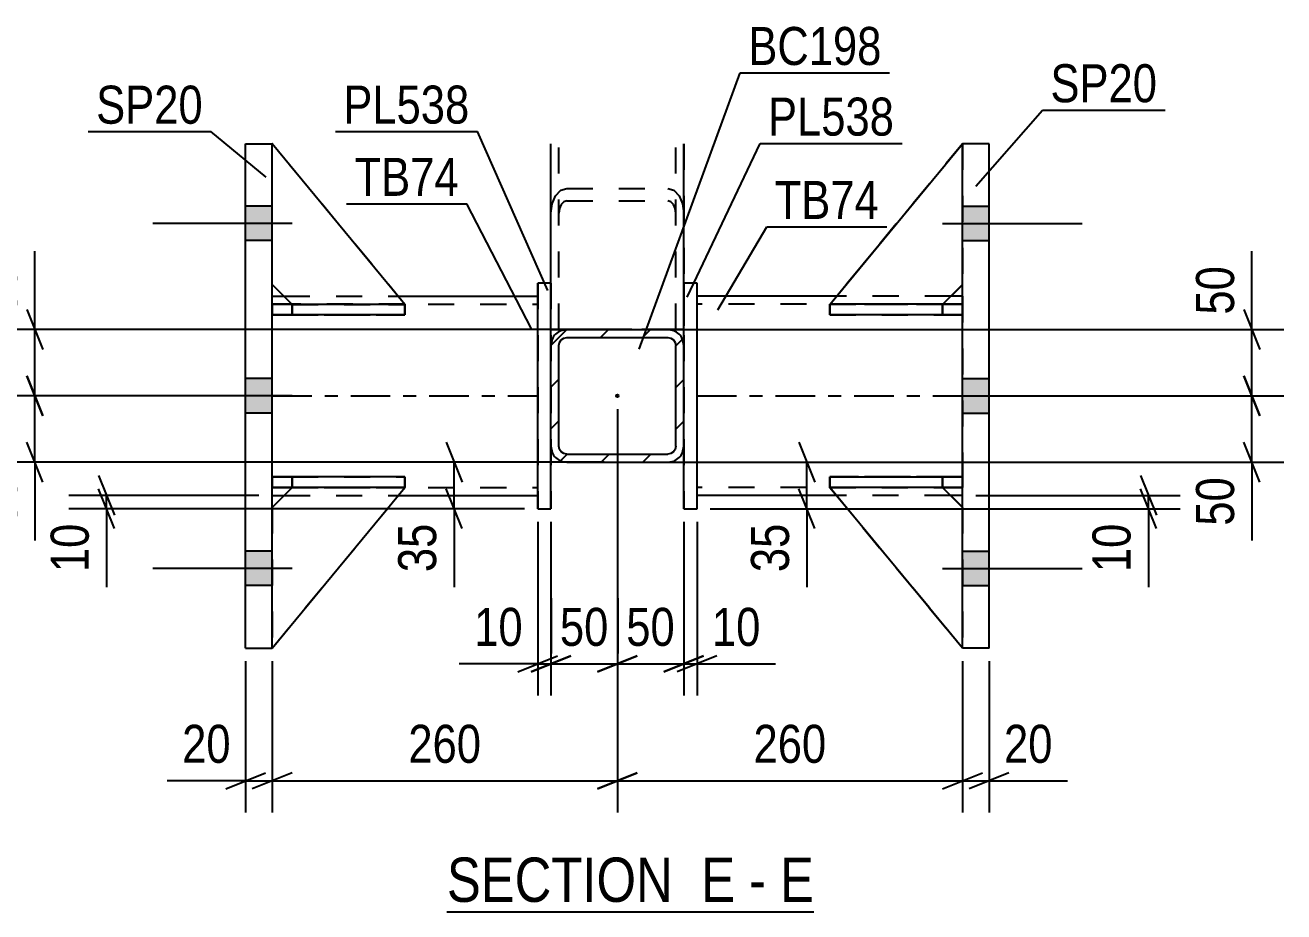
# Model space of a CAD drawing. Header units: millimetres. Extents: x 0 to 841, y 0 to 594.
# Drawn here: x 168.2 to 263, y 107.9 to 174.7 of the extents above; entities that cross this region are included whole.
import ezdxf

# ---------------------------------------------------------------- set-up
doc = ezdxf.new("R2010")
doc.units = ezdxf.units.MM
doc.linetypes.add('DXK_LINE_DOT2', pattern=[3.9198, 1.9599, -1.9599])
doc.linetypes.add('DXK_LINE_DOT3', pattern=[5.9187, 2.979, -0.9799, 0.9799, -0.9799])
doc.styles.add('Arial Narrow', font='ARIALN.TTF', dxfattribs={"height": 0.2})

# ---------------------------------------------------------------- blocks, each defined once
blk = doc.blocks.new('Unknown-122573795-16 - 6205')
at = {"color": 6, "linetype": 'Continuous'}
blk.add_line((200.005, 107.91), (227.652, 107.91), dxfattribs=at)
at = {"color": 0, "linetype": 'Continuous'}
for points in [[(218.113, 108.66), (218.113, 112.16), (200.005, 112.16), (200.005, 108.66)], [(221.72, 108.66), (221.72, 112.16), (219.163, 112.16), (219.163, 108.66)], [(224.045, 108.66), (224.045, 112.16), (222.77, 112.16), (222.77, 108.66)], [(227.652, 108.66), (227.652, 112.16), (225.095, 112.16), (225.095, 108.66)]]:
    blk.add_wipeout(points, dxfattribs=at)
at = {"color": 7, "linetype": 'Continuous', "style": 'Arial Narrow'}
for s, height, p in [('SECTION ', 3.3405, (200.005, 108.66)), ('E', 3.34, (219.163, 108.66)), ('E', 3.34, (225.095, 108.66)), ('-', 3.34, (222.77, 108.66))]:
    blk.add_text(s, height=height, dxfattribs=at).set_placement(p)
blk = doc.blocks.new('Part-122573795-6213 - 6205')
at = {"color": 2, "linetype": 'Continuous'}
for p, q in [((186.842, 152.888), (186.842, 153.688)), ((186.842, 153.688), (195.595, 153.688)), ((196.842, 153.688), (196.834, 153.688)), ((196.842, 152.888), (196.842, 153.688)), ((196.842, 152.888), (186.842, 152.888)), ((186.842, 152.888), (186.842, 152.888))]:
    blk.add_line(p, q, dxfattribs=at)
at = {"color": 7, "linetype": 'DXK_LINE_DOT2'}
for p, q in [((188.342, 153.688), (186.842, 153.688)), ((188.342, 152.888), (188.342, 153.688)), ((188.342, 153.688), (196.834, 153.688)), ((186.842, 152.888), (188.342, 152.888)), ((188.342, 152.888), (196.842, 152.888))]:
    blk.add_line(p, q, dxfattribs=at)
blk = doc.blocks.new('Part-122573795-6218 - 6205')
at = {"color": 2, "linetype": 'Continuous'}
for p, q in [((238.843, 127.788), (238.843, 165.788)), ((240.843, 165.788), (238.843, 165.788)), ((240.843, 127.788), (240.843, 165.788)), ((240.843, 127.788), (238.843, 127.788)), ((240.843, 127.788), (240.843, 127.788))]:
    blk.add_line(p, q, dxfattribs=at)
at = {"color": 7, "linetype": 'DXK_LINE_DOT2'}
for p, q in [((238.843, 127.788), (238.843, 165.788)), ((238.843, 165.788), (238.843, 165.788)), ((240.843, 127.788), (240.843, 165.788)), ((238.843, 127.788), (238.843, 127.788)), ((240.843, 127.788), (240.843, 127.788))]:
    blk.add_line(p, q, dxfattribs=at)
blk = doc.blocks.new('Part-122573795-6231 - 6205')
at = {"color": 2, "linetype": 'Continuous'}
for p, q in [((217.843, 150.587), (217.843, 155.288)), ((218.843, 155.288), (217.843, 155.288)), ((218.843, 138.288), (218.843, 155.288)), ((217.843, 138.288), (217.843, 142.99)), ((217.843, 138.288), (218.843, 138.288))]:
    blk.add_line(p, q, dxfattribs=at)
at = {"color": 7, "linetype": 'DXK_LINE_DOT2'}
for p, q in [((217.843, 155.288), (217.843, 138.288)), ((218.843, 138.288), (218.843, 155.288)), ((217.843, 142.99), (217.843, 150.587))]:
    blk.add_line(p, q, dxfattribs=at)
blk = doc.blocks.new('Part-122573795-6223 - 6205')
at = {"color": 2, "linetype": 'Continuous'}
for p, q in [((184.843, 127.788), (184.843, 165.788)), ((184.843, 165.788), (184.843, 165.788)), ((184.843, 165.788), (186.843, 165.788)), ((186.843, 127.788), (186.843, 165.788)), ((184.843, 127.788), (186.843, 127.788))]:
    blk.add_line(p, q, dxfattribs=at)
at = {"color": 7, "linetype": 'DXK_LINE_DOT2'}
for p, q in [((184.843, 127.788), (184.843, 165.788)), ((186.843, 127.788), (186.843, 165.788))]:
    blk.add_line(p, q, dxfattribs=at)
blk = doc.blocks.new('Part-122573795-6236 - 6205')
at = {"color": 2, "linetype": 'Continuous'}
for p, q in [((206.843, 138.288), (206.843, 155.288)), ((207.843, 155.288), (206.843, 155.288)), ((207.843, 150.59), (207.843, 155.288)), ((207.843, 138.288), (207.843, 142.987)), ((206.843, 138.288), (207.843, 138.288))]:
    blk.add_line(p, q, dxfattribs=at)
at = {"color": 7, "linetype": 'DXK_LINE_DOT2'}
for p, q in [((206.843, 155.288), (206.843, 138.288)), ((207.843, 155.288), (207.843, 138.288)), ((207.843, 142.987), (207.843, 150.59))]:
    blk.add_line(p, q, dxfattribs=at)
blk = doc.blocks.new('Part-122573795-6241 - 6205')
at = {"color": 2, "linetype": 'Continuous'}
for p, q in [((186.843, 154.288), (187.732, 154.288)), ((196.339, 154.288), (206.843, 154.288)), ((186.843, 139.288), (187.753, 139.288)), ((196.355, 139.288), (206.843, 139.288))]:
    blk.add_line(p, q, dxfattribs=at)
at = {"color": 7, "linetype": 'DXK_LINE_DOT2'}
for p, q in [((186.843, 139.288), (186.843, 154.288)), ((186.843, 153.688), (206.843, 153.688)), ((187.732, 154.288), (196.339, 154.288)), ((206.843, 139.288), (206.843, 154.288)), ((186.843, 139.888), (206.843, 139.888)), ((187.753, 139.288), (196.355, 139.288))]:
    blk.add_line(p, q, dxfattribs=at)
at = {"color": 7, "linetype": 'DXK_LINE_DOT3'}
blk.add_line((186.843, 146.788), (206.843, 146.788), dxfattribs=at)
blk = doc.blocks.new('Part-122573795-6242 - 6205')
at = {"color": 7, "linetype": 'DXK_LINE_DOT2'}
for p, q in [((228.843, 139.878), (237.343, 139.878)), ((238.843, 127.788), (228.843, 139.878)), ((228.843, 139.878), (228.843, 139.878)), ((237.343, 139.878), (228.843, 139.878)), ((228.843, 139.878), (238.843, 127.788)), ((237.343, 139.878), (238.843, 138.378)), ((237.343, 139.878), (237.343, 139.878)), ((238.843, 138.378), (237.343, 139.878)), ((238.843, 138.378), (238.843, 127.788))]:
    blk.add_line(p, q, dxfattribs=at)
blk = doc.blocks.new('Part-122573795-6243 - 6205')
at = {"color": 2, "linetype": 'Continuous'}
for p, q in [((228.843, 139.878), (228.843, 139.878)), ((237.343, 139.878), (228.843, 139.878)), ((238.843, 127.788), (228.843, 139.878)), ((237.343, 139.878), (237.343, 139.878)), ((238.843, 138.378), (237.343, 139.878))]:
    blk.add_line(p, q, dxfattribs=at)
at = {"color": 7, "linetype": 'DXK_LINE_DOT2'}
for p, q in [((228.843, 139.878), (237.343, 139.878)), ((238.843, 127.788), (228.843, 139.878)), ((237.343, 139.878), (238.843, 138.378)), ((238.843, 138.378), (238.843, 127.788))]:
    blk.add_line(p, q, dxfattribs=at)
blk = doc.blocks.new('Part-122573795-6244 - 6205')
at = {"color": 7, "linetype": 'DXK_LINE_DOT2'}
for p, q in [((228.843, 153.678), (238.843, 165.788)), ((238.843, 165.788), (228.843, 153.678)), ((238.843, 165.788), (238.843, 155.178)), ((238.843, 155.178), (237.343, 153.678)), ((237.343, 153.678), (238.843, 155.178)), ((228.843, 153.678), (228.843, 153.678)), ((237.343, 153.678), (228.843, 153.678)), ((237.343, 153.678), (228.843, 153.678)), ((237.343, 153.678), (237.343, 153.678))]:
    blk.add_line(p, q, dxfattribs=at)
blk = doc.blocks.new('Part-122573795-6309 - 6205')
at = {"color": 2, "linetype": 'Continuous'}
for p, q in [((207.842, 155.288), (207.842, 165.788)), ((217.842, 155.288), (217.842, 165.788)), ((207.842, 151.788), (209.042, 151.788)), ((217.102, 151.788), (216.642, 151.788)), ((217.491, 151.788), (217.102, 151.788)), ((217.751, 151.788), (217.491, 151.788)), ((217.842, 151.788), (217.751, 151.788))]:
    blk.add_line(p, q, dxfattribs=at)
at = {"color": 7, "linetype": 'DXK_LINE_DOT2'}
for p, q in [((208.442, 151.788), (208.442, 165.788)), ((217.242, 151.788), (217.242, 165.788)), ((208.194, 161.872), (208.583, 162.275)), ((208.583, 162.275), (209.042, 162.417)), ((209.042, 162.417), (216.642, 162.417)), ((216.642, 162.417), (217.102, 162.275)), ((217.102, 162.275), (217.491, 161.872)), ((207.842, 160.557), (207.934, 161.269)), ((207.934, 161.269), (208.194, 161.872)), ((208.618, 161.214), (208.488, 160.913)), ((208.813, 161.416), (208.618, 161.214)), ((209.042, 161.487), (208.813, 161.416)), ((209.042, 161.487), (216.642, 161.487)), ((216.872, 161.416), (216.642, 161.487)), ((217.067, 161.214), (216.872, 161.416)), ((217.197, 160.913), (217.067, 161.214)), ((217.491, 161.872), (217.751, 161.269)), ((217.751, 161.269), (217.842, 160.557)), ((208.488, 160.913), (208.442, 160.557)), ((217.242, 160.557), (217.197, 160.913)), ((207.842, 151.788), (207.842, 155.288)), ((217.842, 151.788), (217.842, 155.288)), ((207.934, 151.788), (207.842, 151.788)), ((216.642, 151.788), (209.042, 151.788)), ((217.102, 151.788), (216.642, 151.788))]:
    blk.add_line(p, q, dxfattribs=at)
blk = doc.blocks.new('Part-122573795-6249 - 6205')
at = {"linetype": 'Continuous'}
h = blk.add_hatch(dxfattribs=at)
h.set_pattern_fill('', scale=0.7, style=0, pattern_type=0)
h.set_pattern_definition([(45, (209.0424, 151.7884), (-1.57154, 1.57154), [])])
h.paths.add_polyline_path([(216.642, 151.788), (209.042, 151.788), (208.583, 151.697), (208.194, 151.437), (207.934, 151.048), (207.842, 150.588), (207.842, 142.988), (207.934, 142.529), (208.194, 142.14), (208.583, 141.88), (209.042, 141.788), (216.642, 141.788), (217.102, 141.88), (217.491, 142.14), (217.751, 142.529), (217.842, 142.988), (217.842, 150.588), (217.751, 151.048), (217.491, 151.437), (217.102, 151.697)])
h.paths.add_polyline_path([(217.197, 150.818), (217.242, 150.588), (217.242, 142.988), (217.197, 142.759), (217.067, 142.564), (216.872, 142.434), (216.642, 142.388), (209.042, 142.388), (208.813, 142.434), (208.618, 142.564), (208.488, 142.759), (208.442, 142.988), (208.442, 150.588), (208.488, 150.818), (208.618, 151.013), (208.813, 151.143), (209.042, 151.188), (216.642, 151.188), (216.872, 151.143), (217.067, 151.013)])
blk.add_hatch(color=30, dxfattribs=at).paths.add_polyline_path([(212.842, 146.688, -1), (212.842, 146.888, -1)])
at = {"color": 2, "linetype": 'Continuous'}
for p, q in [((209.042, 151.788), (208.583, 151.697)), ((209.042, 151.788), (209.042, 151.788)), ((209.042, 151.788), (216.642, 151.788)), ((216.642, 151.788), (216.642, 151.788)), ((217.102, 151.697), (216.642, 151.788)), ((207.934, 151.048), (207.842, 150.588)), ((208.442, 150.588), (208.488, 150.818)), ((208.488, 150.818), (208.618, 151.013)), ((208.618, 151.013), (208.813, 151.143)), ((208.813, 151.143), (209.042, 151.188)), ((209.042, 151.188), (209.042, 151.188)), ((209.042, 151.188), (216.642, 151.188)), ((216.642, 151.188), (216.642, 151.188)), ((216.642, 151.188), (216.872, 151.143)), ((216.872, 151.143), (217.067, 151.013)), ((217.067, 151.013), (217.197, 150.818)), ((217.197, 150.818), (217.242, 150.588)), ((217.842, 150.588), (217.751, 151.048)), ((207.842, 150.588), (207.842, 150.588)), ((207.842, 142.988), (207.842, 150.588)), ((208.442, 150.588), (208.442, 150.588)), ((208.442, 142.988), (208.442, 150.588)), ((217.242, 150.588), (217.242, 150.588)), ((217.242, 142.988), (217.242, 150.588)), ((217.842, 150.588), (217.842, 150.588)), ((217.842, 142.988), (217.842, 150.588)), ((207.842, 142.988), (207.842, 142.988)), ((207.842, 142.988), (207.934, 142.529)), ((208.442, 142.988), (208.442, 142.988)), ((208.488, 142.759), (208.442, 142.988)), ((208.618, 142.564), (208.488, 142.759)), ((208.813, 142.434), (208.618, 142.564)), ((209.042, 142.388), (208.813, 142.434)), ((209.042, 142.388), (209.042, 142.388)), ((209.042, 142.388), (216.642, 142.388)), ((216.872, 142.434), (216.642, 142.388)), ((216.642, 142.388), (216.642, 142.388)), ((217.067, 142.564), (216.872, 142.434)), ((217.197, 142.759), (217.067, 142.564)), ((217.242, 142.988), (217.197, 142.759)), ((217.242, 142.988), (217.242, 142.988)), ((217.751, 142.529), (217.842, 142.988)), ((217.842, 142.988), (217.842, 142.988)), ((208.583, 141.88), (209.042, 141.788)), ((209.042, 141.788), (209.042, 141.788)), ((209.042, 141.788), (216.642, 141.788)), ((216.642, 141.788), (217.102, 141.88)), ((216.642, 141.788), (216.642, 141.788))]:
    blk.add_line(p, q, dxfattribs=at)
at = {"color": 7, "linetype": 'DXK_LINE_DOT3'}
blk.add_line((212.842, 146.788), (212.842, 146.788), dxfattribs=at)
at = {"color": 30, "linetype": 'DXK_LINE_DOT3'}
blk.add_line((212.842, 146.788), (212.842, 146.788), dxfattribs=at)
at = {"color": 30, "linetype": 'Continuous'}
blk.add_circle((212.842, 146.788), 0.1, dxfattribs=at)
at = {"color": 2, "linetype": 'Continuous'}
for centre, start, end in [((209.042, 150.588), 112.5, 157.5), ((216.642, 150.588), 22.5, 67.5), ((209.042, 142.988), 202.5, 247.5), ((216.642, 142.988), 292.5, 337.5)]:
    blk.add_arc(centre, 1.2, start, end, dxfattribs=at)
blk = doc.blocks.new('Part-122573795-6258 - 6205')
at = {"color": 2, "linetype": 'Continuous'}
for p, q in [((229.346, 154.288), (218.843, 154.288)), ((238.843, 154.288), (237.953, 154.288)), ((229.331, 139.288), (218.843, 139.288)), ((238.843, 139.288), (237.932, 139.288))]:
    blk.add_line(p, q, dxfattribs=at)
at = {"color": 7, "linetype": 'DXK_LINE_DOT2'}
for p, q in [((218.843, 139.288), (218.843, 154.288)), ((238.843, 153.688), (218.843, 153.688)), ((237.953, 154.288), (229.346, 154.288)), ((238.843, 154.288), (238.843, 139.288)), ((238.843, 139.888), (218.843, 139.888)), ((237.932, 139.288), (229.331, 139.288))]:
    blk.add_line(p, q, dxfattribs=at)
at = {"color": 7, "linetype": 'DXK_LINE_DOT3'}
blk.add_line((218.843, 146.788), (238.843, 146.788), dxfattribs=at)
blk = doc.blocks.new('Part-122573795-6259 - 6205')
at = {"color": 2, "linetype": 'Continuous'}
for p, q in [((228.843, 153.678), (238.843, 165.788)), ((237.353, 153.688), (238.843, 155.178)), ((228.843, 153.678), (228.843, 153.678)), ((230.091, 153.678), (228.843, 153.678))]:
    blk.add_line(p, q, dxfattribs=at)
at = {"color": 7, "linetype": 'DXK_LINE_DOT2'}
for p, q in [((228.843, 153.678), (238.843, 165.788)), ((238.843, 165.788), (238.843, 155.178)), ((238.843, 155.178), (237.343, 153.678)), ((237.343, 153.678), (228.843, 153.678)), ((237.343, 153.678), (230.091, 153.678)), ((237.343, 153.678), (237.353, 153.688)), ((237.343, 153.678), (237.343, 153.678))]:
    blk.add_line(p, q, dxfattribs=at)
blk = doc.blocks.new('Part-122573795-6260 - 6205')
at = {"color": 7, "linetype": 'DXK_LINE_DOT2'}
for p, q in [((228.843, 139.888), (228.843, 140.688)), ((228.843, 140.688), (237.343, 140.688)), ((238.843, 140.688), (228.843, 140.688)), ((237.343, 139.888), (237.343, 140.688)), ((237.343, 140.688), (238.843, 140.688)), ((238.843, 139.888), (238.843, 140.688)), ((238.843, 139.888), (238.843, 140.688)), ((238.843, 140.688), (238.843, 140.688)), ((237.343, 139.888), (228.843, 139.888)), ((228.843, 139.888), (238.843, 139.888)), ((238.843, 139.888), (237.343, 139.888)), ((238.843, 139.888), (238.843, 139.888))]:
    blk.add_line(p, q, dxfattribs=at)
blk = doc.blocks.new('Part-122573795-6261 - 6205')
at = {"color": 7, "linetype": 'DXK_LINE_DOT2'}
for p, q in [((228.843, 152.888), (228.843, 153.688)), ((228.843, 153.688), (237.343, 153.688)), ((238.843, 153.688), (228.843, 153.688)), ((237.343, 152.888), (237.343, 153.688)), ((237.343, 153.688), (238.843, 153.688)), ((238.843, 152.888), (238.843, 153.688)), ((238.843, 152.888), (238.843, 153.688)), ((238.843, 153.688), (238.843, 153.688)), ((237.343, 152.888), (228.843, 152.888)), ((228.843, 152.888), (238.843, 152.888)), ((238.843, 152.888), (237.343, 152.888)), ((238.843, 152.888), (238.843, 152.888))]:
    blk.add_line(p, q, dxfattribs=at)
blk = doc.blocks.new('Part-122573795-6326 - 6205')
at = {"color": 7, "linetype": 'DXK_LINE_DOT2'}
for p, q in [((207.842, 151.788), (207.842, 165.788)), ((208.442, 151.788), (208.442, 165.788)), ((217.242, 151.788), (217.242, 165.788)), ((217.842, 165.788), (217.842, 151.788)), ((217.842, 151.788), (207.842, 151.788))]:
    blk.add_line(p, q, dxfattribs=at)
blk = doc.blocks.new('Part-122573795-6262 - 6205')
at = {"color": 2, "linetype": 'Continuous'}
for p, q in [((228.843, 140.688), (238.843, 140.688)), ((228.843, 140.688), (228.843, 139.888)), ((238.843, 140.688), (238.843, 140.688)), ((238.843, 140.688), (238.843, 139.888)), ((238.843, 139.888), (228.843, 139.888)), ((238.843, 139.888), (238.843, 139.888))]:
    blk.add_line(p, q, dxfattribs=at)
at = {"color": 7, "linetype": 'DXK_LINE_DOT2'}
for p, q in [((237.343, 140.688), (228.843, 140.688)), ((238.843, 140.688), (237.343, 140.688)), ((237.343, 140.688), (237.343, 139.888)), ((238.843, 140.688), (238.843, 139.888)), ((228.843, 139.888), (237.343, 139.888)), ((237.343, 139.888), (238.843, 139.888))]:
    blk.add_line(p, q, dxfattribs=at)
blk = doc.blocks.new('Part-122573795-6263 - 6205')
at = {"color": 2, "linetype": 'Continuous'}
for p, q in [((228.851, 153.688), (228.843, 153.688)), ((228.843, 153.688), (228.843, 152.888)), ((238.843, 153.688), (230.091, 153.688)), ((238.843, 153.688), (238.843, 153.688)), ((238.843, 153.688), (238.843, 152.888)), ((238.843, 152.888), (228.843, 152.888)), ((238.843, 152.888), (238.843, 152.888))]:
    blk.add_line(p, q, dxfattribs=at)
at = {"color": 7, "linetype": 'DXK_LINE_DOT2'}
for p, q in [((230.091, 153.688), (228.851, 153.688)), ((237.343, 153.688), (228.851, 153.688)), ((237.343, 153.688), (238.843, 153.688)), ((237.343, 153.688), (237.343, 152.888)), ((238.843, 153.688), (238.843, 152.888)), ((228.843, 152.888), (237.343, 152.888)), ((237.343, 152.888), (238.843, 152.888))]:
    blk.add_line(p, q, dxfattribs=at)
blk = doc.blocks.new('Part-122573795-6264 - 6205')
at = {"color": 7, "linetype": 'DXK_LINE_DOT2'}
for p, q in [((188.342, 139.878), (186.842, 138.378)), ((186.842, 127.788), (196.842, 139.878)), ((186.842, 138.378), (188.342, 139.878)), ((186.842, 127.788), (196.842, 139.878)), ((196.842, 139.878), (188.342, 139.878)), ((188.342, 139.878), (188.342, 139.878)), ((188.342, 139.878), (196.842, 139.878)), ((196.842, 139.878), (196.842, 139.878)), ((186.842, 138.378), (186.842, 127.788))]:
    blk.add_line(p, q, dxfattribs=at)
blk = doc.blocks.new('Part-122573795-6271 - 6205')
at = {"color": 2, "linetype": 'Continuous'}
for p, q in [((188.342, 139.878), (186.842, 138.378)), ((186.842, 127.788), (196.842, 139.878)), ((196.842, 139.878), (188.342, 139.878)), ((188.342, 139.878), (188.342, 139.878)), ((196.842, 139.878), (196.842, 139.878))]:
    blk.add_line(p, q, dxfattribs=at)
at = {"color": 7, "linetype": 'DXK_LINE_DOT2'}
for p, q in [((186.842, 138.378), (188.342, 139.878)), ((186.842, 127.788), (196.842, 139.878)), ((188.342, 139.878), (196.842, 139.878)), ((186.842, 138.378), (186.842, 127.788))]:
    blk.add_line(p, q, dxfattribs=at)
blk = doc.blocks.new('Part-122573795-6272 - 6205')
at = {"color": 7, "linetype": 'DXK_LINE_DOT2'}
for p, q in [((186.842, 155.178), (186.842, 165.788)), ((196.842, 153.678), (186.842, 165.788)), ((196.842, 153.678), (186.842, 165.788)), ((186.842, 155.178), (188.342, 153.678)), ((188.342, 153.678), (186.842, 155.178)), ((188.342, 153.678), (196.842, 153.678)), ((188.342, 153.678), (188.342, 153.678)), ((188.342, 153.678), (196.842, 153.678)), ((196.842, 153.678), (196.842, 153.678))]:
    blk.add_line(p, q, dxfattribs=at)
blk = doc.blocks.new('Part-122573795-6273 - 6205')
at = {"color": 2, "linetype": 'Continuous'}
for p, q in [((196.842, 153.678), (186.842, 165.788)), ((188.332, 153.688), (186.842, 155.178)), ((195.595, 153.678), (196.842, 153.678)), ((196.842, 153.678), (196.842, 153.678))]:
    blk.add_line(p, q, dxfattribs=at)
at = {"color": 7, "linetype": 'DXK_LINE_DOT2'}
for p, q in [((186.842, 155.178), (186.842, 165.788)), ((196.842, 153.678), (186.842, 165.788)), ((188.342, 153.678), (186.842, 155.178)), ((188.342, 153.678), (188.332, 153.688)), ((188.342, 153.678), (195.595, 153.678)), ((188.342, 153.678), (188.342, 153.678)), ((188.342, 153.678), (196.842, 153.678))]:
    blk.add_line(p, q, dxfattribs=at)
blk = doc.blocks.new('Part-122573795-6274 - 6205')
at = {"color": 7, "linetype": 'DXK_LINE_DOT2'}
for p, q in [((186.842, 140.688), (188.342, 140.688)), ((196.842, 140.688), (186.842, 140.688)), ((186.842, 140.688), (186.842, 140.688)), ((186.842, 140.688), (186.842, 139.888)), ((186.842, 140.688), (186.842, 139.888)), ((188.342, 140.688), (196.842, 140.688)), ((188.342, 140.688), (188.342, 139.888)), ((196.842, 140.688), (196.842, 139.888)), ((188.342, 139.888), (186.842, 139.888)), ((186.842, 139.888), (196.842, 139.888)), ((186.842, 139.888), (186.842, 139.888)), ((196.842, 139.888), (188.342, 139.888))]:
    blk.add_line(p, q, dxfattribs=at)
blk = doc.blocks.new('Part-122573795-6275 - 6205')
at = {"color": 7, "linetype": 'DXK_LINE_DOT2'}
for p, q in [((186.842, 153.688), (188.342, 153.688)), ((196.842, 153.688), (186.842, 153.688)), ((186.842, 153.688), (186.842, 153.688)), ((186.842, 153.688), (186.842, 152.888)), ((186.842, 153.688), (186.842, 152.888)), ((188.342, 153.688), (196.842, 153.688)), ((188.342, 153.688), (188.342, 152.888)), ((196.842, 153.688), (196.842, 152.888)), ((188.342, 152.888), (186.842, 152.888)), ((186.842, 152.888), (196.842, 152.888)), ((186.842, 152.888), (186.842, 152.888)), ((196.842, 152.888), (188.342, 152.888))]:
    blk.add_line(p, q, dxfattribs=at)
blk = doc.blocks.new('Part-122573795-6276 - 6205')
at = {"color": 2, "linetype": 'Continuous'}
for p, q in [((186.842, 139.888), (186.842, 140.688)), ((196.842, 140.688), (186.842, 140.688)), ((196.842, 139.888), (196.842, 140.688)), ((196.842, 139.888), (186.842, 139.888)), ((186.842, 139.888), (186.842, 139.888))]:
    blk.add_line(p, q, dxfattribs=at)
at = {"color": 7, "linetype": 'DXK_LINE_DOT2'}
for p, q in [((188.342, 140.688), (186.842, 140.688)), ((188.342, 139.888), (188.342, 140.688)), ((196.842, 140.688), (188.342, 140.688)), ((186.842, 139.888), (188.342, 139.888)), ((188.342, 139.888), (196.842, 139.888))]:
    blk.add_line(p, q, dxfattribs=at)
blk = doc.blocks.new('Bolt-122573795-6297 - 6205')
at = {"linetype": 'Continuous'}
for points in [[(240.843, 158.488), (240.843, 161.088), (238.843, 161.088), (238.843, 158.488)], [(240.843, 158.488), (240.843, 161.088), (238.843, 161.088), (238.843, 158.488)], [(240.843, 158.488), (240.843, 161.088), (238.843, 161.088), (238.843, 158.488)], [(240.843, 145.488), (240.843, 148.088), (238.843, 148.088), (238.843, 145.488)], [(240.843, 145.488), (240.843, 148.088), (238.843, 148.088), (238.843, 145.488)], [(240.843, 132.488), (240.843, 135.088), (238.843, 135.088), (238.843, 132.488)], [(240.843, 132.488), (240.843, 135.088), (238.843, 135.088), (238.843, 132.488)], [(240.843, 132.488), (240.843, 135.088), (238.843, 135.088), (238.843, 132.488)]]:
    blk.add_hatch(color=1, dxfattribs=at).paths.add_polyline_path(points)
at = {"color": 1, "linetype": 'Continuous'}
for p, q in [((238.843, 161.088), (240.843, 161.088)), ((238.843, 161.088), (240.843, 161.088)), ((238.843, 161.088), (240.843, 161.088)), ((237.343, 159.788), (247.843, 159.788)), ((237.343, 159.788), (247.843, 159.788)), ((237.343, 159.788), (247.843, 159.788)), ((238.843, 158.488), (240.843, 158.488)), ((238.843, 158.488), (240.843, 158.488)), ((238.843, 158.488), (240.843, 158.488)), ((238.843, 148.088), (240.843, 148.088)), ((238.843, 148.088), (240.843, 148.088)), ((237.343, 146.788), (247.843, 146.788)), ((237.343, 146.788), (247.843, 146.788)), ((238.843, 145.488), (240.843, 145.488)), ((238.843, 145.488), (240.843, 145.488)), ((238.843, 135.088), (240.843, 135.088)), ((238.843, 135.088), (240.843, 135.088)), ((238.843, 135.088), (240.843, 135.088)), ((237.343, 133.788), (247.843, 133.788)), ((237.343, 133.788), (247.843, 133.788)), ((237.343, 133.788), (247.843, 133.788)), ((238.843, 132.488), (240.843, 132.488)), ((238.843, 132.488), (240.843, 132.488)), ((238.843, 132.488), (240.843, 132.488))]:
    blk.add_line(p, q, dxfattribs=at)
blk = doc.blocks.new('Bolt-122573795-6320 - 6205')
at = {"linetype": 'Continuous'}
for points in [[(186.843, 158.488), (186.843, 161.088), (184.843, 161.088), (184.843, 158.488)], [(186.843, 158.488), (186.843, 161.088), (184.843, 161.088), (184.843, 158.488)], [(186.843, 158.488), (186.843, 161.088), (184.843, 161.088), (184.843, 158.488)], [(186.843, 145.488), (186.843, 148.088), (184.843, 148.088), (184.843, 145.488)], [(186.843, 145.488), (186.843, 148.088), (184.843, 148.088), (184.843, 145.488)], [(186.843, 132.488), (186.843, 135.088), (184.843, 135.088), (184.843, 132.488)], [(186.843, 132.488), (186.843, 135.088), (184.843, 135.088), (184.843, 132.488)], [(186.843, 132.488), (186.843, 135.088), (184.843, 135.088), (184.843, 132.488)]]:
    blk.add_hatch(color=1, dxfattribs=at).paths.add_polyline_path(points)
at = {"color": 1, "linetype": 'Continuous'}
for p, q in [((186.843, 161.088), (184.843, 161.088)), ((186.843, 161.088), (184.843, 161.088)), ((186.843, 161.088), (184.843, 161.088)), ((188.343, 159.788), (177.843, 159.788)), ((188.343, 159.788), (177.843, 159.788)), ((188.343, 159.788), (177.843, 159.788)), ((186.843, 158.488), (184.843, 158.488)), ((186.843, 158.488), (184.843, 158.488)), ((186.843, 158.488), (184.843, 158.488)), ((186.843, 148.088), (184.843, 148.088)), ((186.843, 148.088), (184.843, 148.088)), ((188.343, 146.788), (177.843, 146.788)), ((188.343, 146.788), (177.843, 146.788)), ((186.843, 145.488), (184.843, 145.488)), ((186.843, 145.488), (184.843, 145.488)), ((186.843, 135.088), (184.843, 135.088)), ((186.843, 135.088), (184.843, 135.088)), ((186.843, 135.088), (184.843, 135.088)), ((188.343, 133.788), (177.843, 133.788)), ((188.343, 133.788), (177.843, 133.788)), ((188.343, 133.788), (177.843, 133.788)), ((186.843, 132.488), (184.843, 132.488)), ((186.843, 132.488), (184.843, 132.488)), ((186.843, 132.488), (184.843, 132.488))]:
    blk.add_line(p, q, dxfattribs=at)
blk = doc.blocks.new('StraightDimension-122573795-6413 - 6205')
at = {"color": 7, "linetype": 'Continuous'}
for p, q in [((173.773, 140.788), (174.973, 137.788)), ((174.973, 136.788), (173.773, 139.788)), ((185.844, 139.288), (171.523, 139.288)), ((174.373, 138.288), (174.373, 139.288)), ((205.843, 138.288), (171.523, 138.288)), ((174.373, 138.288), (174.373, 132.382)), ((174.373, 138.288), (174.373, 132.382))]:
    blk.add_line(p, q, dxfattribs=at)
at = {"color": 0}
blk.add_wipeout([(173.623, 137.763), (169.423, 137.763), (169.423, 132.907), (173.623, 132.907)], dxfattribs=at)
at = {"color": 3, "style": 'Arial Narrow'}
blk.add_text('10', height=2.8633, rotation=90.00021, dxfattribs=at).set_placement((173.023, 133.507))
blk = doc.blocks.new('StraightDimension-122573795-12043 - 6205')
at = {"color": 7, "linetype": 'Continuous'}
for p, q in [((212.842, 145.788), (212.842, 124.201)), ((207.843, 137.288), (207.843, 124.201)), ((206.343, 126.001), (209.343, 127.201)), ((214.342, 127.201), (211.342, 126.001)), ((207.843, 126.601), (212.842, 126.601))]:
    blk.add_line(p, q, dxfattribs=at)
at = {"color": 0}
blk.add_wipeout([(212.771, 127.351), (212.771, 131.551), (207.914, 131.551), (207.914, 127.351)], dxfattribs=at)
at = {"color": 3, "style": 'Arial Narrow'}
blk.add_text('50', height=2.8633, dxfattribs=at).set_placement((208.514, 127.951))
blk = doc.blocks.new('StraightDimension-122573795-12042 - 6205')
at = {"color": 7, "linetype": 'Continuous'}
for p, q in [((212.842, 145.788), (212.842, 124.201)), ((217.843, 137.288), (217.843, 124.201)), ((211.342, 126.001), (214.342, 127.201)), ((219.343, 127.201), (216.343, 126.001)), ((212.842, 126.601), (217.843, 126.601))]:
    blk.add_line(p, q, dxfattribs=at)
at = {"color": 0}
blk.add_wipeout([(217.771, 127.351), (217.771, 131.551), (212.914, 131.551), (212.914, 127.351)], dxfattribs=at)
at = {"color": 3, "style": 'Arial Narrow'}
blk.add_text('50', height=2.8633, dxfattribs=at).set_placement((213.514, 127.951))
blk = doc.blocks.new('StraightDimension-122573795-6486 - 6205')
at = {"color": 7, "linetype": 'Continuous'}
for p, q in [((260.645, 151.788), (260.645, 157.695)), ((260.645, 151.788), (260.645, 157.695)), ((260.045, 153.288), (261.245, 150.288)), ((213.842, 151.788), (263.045, 151.788)), ((260.645, 146.788), (260.645, 151.788)), ((261.245, 145.288), (260.045, 148.288)), ((246.343, 146.788), (263.045, 146.788))]:
    blk.add_line(p, q, dxfattribs=at)
at = {"color": 0}
blk.add_wipeout([(259.895, 157.17), (255.695, 157.17), (255.695, 152.313), (259.895, 152.313)], dxfattribs=at)
at = {"color": 3, "style": 'Arial Narrow'}
blk.add_text('50', height=2.8633, rotation=90.00021, dxfattribs=at).set_placement((259.295, 152.913))
blk = doc.blocks.new('StraightDimension-122573795-6422 - 6205')
at = {"color": 7, "linetype": 'Continuous'}
for p, q in [((252.246, 140.788), (253.446, 137.788)), ((253.446, 136.788), (252.246, 139.788)), ((239.844, 139.288), (255.246, 139.288)), ((252.846, 138.288), (252.846, 139.288)), ((219.843, 138.288), (255.246, 138.288)), ((252.846, 138.288), (252.846, 132.382)), ((252.846, 138.288), (252.846, 132.382))]:
    blk.add_line(p, q, dxfattribs=at)
at = {"color": 0}
blk.add_wipeout([(252.096, 137.763), (247.896, 137.763), (247.896, 132.907), (252.096, 132.907)], dxfattribs=at)
at = {"color": 3, "style": 'Arial Narrow'}
blk.add_text('10', height=2.8633, rotation=90.00021, dxfattribs=at).set_placement((251.496, 133.507))
blk = doc.blocks.new('StraightDimension-122573795-11972 - 6205')
at = {"color": 7, "linetype": 'Continuous'}
for p, q in [((238.843, 126.788), (238.843, 115.388)), ((240.843, 126.788), (240.843, 115.388)), ((237.343, 117.188), (240.343, 118.388)), ((238.843, 117.788), (240.843, 117.788)), ((242.343, 118.388), (239.343, 117.188)), ((240.843, 117.788), (246.749, 117.788)), ((240.843, 117.788), (246.749, 117.788))]:
    blk.add_line(p, q, dxfattribs=at)
at = {"color": 0}
blk.add_wipeout([(246.224, 118.538), (246.224, 122.738), (241.368, 122.738), (241.368, 118.538)], dxfattribs=at)
at = {"color": 3, "style": 'Arial Narrow'}
blk.add_text('20', height=2.8633, dxfattribs=at).set_placement((241.968, 119.138))
blk = doc.blocks.new('StraightDimension-122573795-12041 - 6205')
at = {"color": 7, "linetype": 'Continuous'}
for p, q in [((217.843, 137.288), (217.843, 124.201)), ((218.843, 137.288), (218.843, 124.201)), ((216.343, 126.001), (219.343, 127.201)), ((220.343, 127.201), (217.343, 126.001)), ((217.843, 126.601), (218.843, 126.601)), ((218.843, 126.601), (224.749, 126.601)), ((218.843, 126.601), (224.749, 126.601))]:
    blk.add_line(p, q, dxfattribs=at)
at = {"color": 0}
blk.add_wipeout([(224.224, 127.351), (224.224, 131.551), (219.368, 131.551), (219.368, 127.351)], dxfattribs=at)
at = {"color": 3, "style": 'Arial Narrow'}
blk.add_text('10', height=2.8633, dxfattribs=at).set_placement((219.968, 127.951))
blk = doc.blocks.new('StraightDimension-122573795-11975 - 6205')
at = {"color": 7, "linetype": 'Continuous'}
for p, q in [((184.843, 126.788), (184.843, 115.388)), ((186.843, 126.788), (186.843, 115.388)), ((184.843, 117.788), (178.936, 117.788)), ((184.843, 117.788), (178.936, 117.788)), ((183.343, 117.188), (186.343, 118.388)), ((184.843, 117.788), (186.843, 117.788)), ((188.343, 118.388), (185.343, 117.188))]:
    blk.add_line(p, q, dxfattribs=at)
at = {"color": 0}
blk.add_wipeout([(184.318, 118.538), (184.318, 122.738), (179.461, 122.738), (179.461, 118.538)], dxfattribs=at)
at = {"color": 3, "style": 'Arial Narrow'}
blk.add_text('20', height=2.8633, dxfattribs=at).set_placement((180.061, 119.138))
blk = doc.blocks.new('StraightDimension-122573795-11973 - 6205')
at = {"color": 7, "linetype": 'Continuous'}
for p, q in [((212.842, 145.788), (212.842, 115.388)), ((238.843, 126.788), (238.843, 115.388)), ((214.342, 118.388), (211.342, 117.188)), ((212.842, 117.788), (238.843, 117.788)), ((237.343, 117.188), (240.343, 118.388))]:
    blk.add_line(p, q, dxfattribs=at)
at = {"color": 0}
blk.add_wipeout([(229.185, 118.538), (229.185, 122.738), (222.501, 122.738), (222.501, 118.538)], dxfattribs=at)
at = {"color": 3, "style": 'Arial Narrow'}
blk.add_text('260', height=2.8633, dxfattribs=at).set_placement((223.101, 119.138))
blk = doc.blocks.new('StraightDimension-122573795-6391 - 6205')
at = {"color": 7, "linetype": 'Continuous'}
for p, q in [((226.522, 143.288), (227.722, 140.288)), ((213.842, 141.788), (229.522, 141.788)), ((227.122, 138.288), (227.122, 141.788)), ((227.722, 136.788), (226.522, 139.788)), ((219.843, 138.288), (229.522, 138.288)), ((227.122, 138.288), (227.122, 132.382)), ((227.122, 138.288), (227.122, 132.382))]:
    blk.add_line(p, q, dxfattribs=at)
at = {"color": 0}
blk.add_wipeout([(226.371, 137.763), (222.171, 137.763), (222.172, 132.907), (226.372, 132.907)], dxfattribs=at)
at = {"color": 3, "style": 'Arial Narrow'}
blk.add_text('35', height=2.8633, rotation=90.00021, dxfattribs=at).set_placement((225.772, 133.507))
blk = doc.blocks.new('StraightDimension-122573795-6402 - 6205')
at = {"color": 7, "linetype": 'Continuous'}
for p, q in [((199.946, 143.288), (201.146, 140.288)), ((211.842, 141.788), (197.696, 141.788)), ((200.546, 138.288), (200.546, 141.788)), ((201.146, 136.788), (199.946, 139.788)), ((205.843, 138.288), (197.696, 138.288)), ((200.546, 138.288), (200.546, 132.382)), ((200.546, 138.288), (200.546, 132.382))]:
    blk.add_line(p, q, dxfattribs=at)
at = {"color": 0}
blk.add_wipeout([(199.796, 137.763), (195.596, 137.763), (195.596, 132.907), (199.796, 132.907)], dxfattribs=at)
at = {"color": 3, "style": 'Arial Narrow'}
blk.add_text('35', height=2.8633, rotation=90.00021, dxfattribs=at).set_placement((199.196, 133.507))
blk = doc.blocks.new('StraightDimension-122573795-11974 - 6205')
at = {"color": 7, "linetype": 'Continuous'}
for p, q in [((212.842, 145.788), (212.842, 115.388)), ((186.843, 126.788), (186.843, 115.388)), ((188.343, 118.388), (185.343, 117.188)), ((186.843, 117.788), (212.842, 117.788)), ((211.342, 117.188), (214.342, 118.388))]:
    blk.add_line(p, q, dxfattribs=at)
at = {"color": 0}
blk.add_wipeout([(203.185, 118.538), (203.185, 122.738), (196.5, 122.738), (196.5, 118.538)], dxfattribs=at)
at = {"color": 3, "style": 'Arial Narrow'}
blk.add_text('260', height=2.8633, dxfattribs=at).set_placement((197.1, 119.138))
blk = doc.blocks.new('StraightDimension-122573795-6431 - 6205')
at = {"color": 7, "linetype": 'Continuous'}
for p, q in [((168.362, 148.288), (169.562, 145.288)), ((179.343, 146.788), (166.112, 146.788)), ((168.962, 141.788), (168.962, 146.788)), ((169.562, 140.288), (168.362, 143.288)), ((211.842, 141.788), (166.112, 141.788)), ((168.962, 141.788), (168.962, 135.882)), ((168.962, 141.788), (168.962, 135.882))]:
    blk.add_line(p, q, dxfattribs=at)
at = {"color": 0}
blk.add_wipeout([(168.212, 141.263), (164.012, 141.263), (164.012, 136.407), (168.212, 136.407)], dxfattribs=at)
at = {"color": 3, "style": 'Arial Narrow'}
blk.add_text('50', height=2.8633, rotation=90.00021, dxfattribs=at).set_placement((167.612, 137.007))
blk = doc.blocks.new('StraightDimension-122573795-6449 - 6205')
at = {"color": 7, "linetype": 'Continuous'}
for p, q in [((168.962, 151.788), (168.962, 157.695)), ((168.962, 151.788), (168.962, 157.695)), ((168.362, 153.288), (169.562, 150.288)), ((211.842, 151.788), (166.112, 151.788)), ((168.962, 146.788), (168.962, 151.788)), ((169.562, 145.288), (168.362, 148.288)), ((179.343, 146.788), (166.112, 146.788))]:
    blk.add_line(p, q, dxfattribs=at)
at = {"color": 0}
blk.add_wipeout([(168.212, 157.17), (164.012, 157.17), (164.012, 152.313), (168.212, 152.313)], dxfattribs=at)
at = {"color": 3, "style": 'Arial Narrow'}
blk.add_text('50', height=2.8633, rotation=90.00021, dxfattribs=at).set_placement((167.612, 152.913))
blk = doc.blocks.new('StraightDimension-122573795-6469 - 6205')
at = {"color": 7, "linetype": 'Continuous'}
for p, q in [((260.045, 148.288), (261.245, 145.288)), ((246.343, 146.788), (263.045, 146.788)), ((260.645, 141.788), (260.645, 146.788)), ((261.245, 140.288), (260.045, 143.288)), ((213.842, 141.788), (263.045, 141.788)), ((260.645, 141.788), (260.645, 135.882)), ((260.645, 141.788), (260.645, 135.882))]:
    blk.add_line(p, q, dxfattribs=at)
at = {"color": 0}
blk.add_wipeout([(259.895, 141.263), (255.695, 141.263), (255.695, 136.407), (259.895, 136.407)], dxfattribs=at)
at = {"color": 3, "style": 'Arial Narrow'}
blk.add_text('50', height=2.8633, rotation=90.00021, dxfattribs=at).set_placement((259.295, 137.007))
blk = doc.blocks.new('StraightDimension-122573795-12044 - 6205')
at = {"color": 7, "linetype": 'Continuous'}
for p, q in [((206.843, 137.288), (206.843, 124.201)), ((207.843, 137.288), (207.843, 124.201)), ((205.343, 126.001), (208.343, 127.201)), ((209.343, 127.201), (206.343, 126.001)), ((206.843, 126.601), (200.936, 126.601)), ((206.843, 126.601), (200.936, 126.601)), ((206.843, 126.601), (207.843, 126.601))]:
    blk.add_line(p, q, dxfattribs=at)
at = {"color": 0}
blk.add_wipeout([(206.318, 127.351), (206.318, 131.551), (201.461, 131.551), (201.461, 127.351)], dxfattribs=at)
at = {"color": 3, "style": 'Arial Narrow'}
blk.add_text('10', height=2.8633, dxfattribs=at).set_placement((202.061, 127.951))
blk = doc.blocks.new('Mark-122573795-6232 - 6205')
at = {"color": 30, "linetype": 'Continuous'}
for p in [(191.601, 166.702), (207.6, 154.721)]:
    blk.add_line(p, (202.305, 166.702), dxfattribs=at)
at = {"color": 0}
blk.add_wipeout([(201.705, 167.302), (201.705, 170.302), (192.201, 170.302), (192.201, 167.302)], dxfattribs=at)
blk.add_wipeout([(201.705, 167.302), (201.705, 170.302), (192.201, 170.302), (192.201, 167.302)], dxfattribs=at)
at = {"color": 3, "style": 'Arial Narrow'}
blk.add_text('PL538', height=2.8633, dxfattribs=at).set_placement((192.201, 167.302))
blk = doc.blocks.new('Mark-122573795-6214 - 6205')
at = {"color": 30, "linetype": 'Continuous'}
for p, q in [((239.844, 162.584), (244.866, 168.312)), ((244.866, 168.312), (254.105, 168.312))]:
    blk.add_line(p, q, dxfattribs=at)
at = {"color": 0}
blk.add_wipeout([(253.505, 168.912), (253.505, 171.912), (245.466, 171.912), (245.466, 168.912)], dxfattribs=at)
blk.add_wipeout([(253.505, 168.912), (253.505, 171.912), (245.466, 171.912), (245.466, 168.912)], dxfattribs=at)
at = {"color": 3, "style": 'Arial Narrow'}
blk.add_text('SP20', height=2.8633, dxfattribs=at).set_placement((245.466, 168.912))
blk = doc.blocks.new('Mark-122573795-6227 - 6205')
at = {"color": 30, "linetype": 'Continuous'}
for p, q in [((218.105, 154.231), (223.591, 165.797)), ((223.591, 165.797), (234.295, 165.797))]:
    blk.add_line(p, q, dxfattribs=at)
at = {"color": 0}
blk.add_wipeout([(233.695, 166.397), (233.695, 169.397), (224.191, 169.397), (224.191, 166.397)], dxfattribs=at)
blk.add_wipeout([(233.695, 166.397), (233.695, 169.397), (224.191, 169.397), (224.191, 166.397)], dxfattribs=at)
at = {"color": 3, "style": 'Arial Narrow'}
blk.add_text('PL538', height=2.8633, dxfattribs=at).set_placement((224.191, 166.397))
blk = doc.blocks.new('Mark-122573795-6219 - 6205')
at = {"color": 30, "linetype": 'Continuous'}
for p in [(172.984, 166.696), (186.383, 163.267)]:
    blk.add_line(p, (182.223, 166.696), dxfattribs=at)
at = {"color": 0}
blk.add_wipeout([(181.623, 167.296), (181.623, 170.296), (173.584, 170.296), (173.584, 167.296)], dxfattribs=at)
blk.add_wipeout([(181.623, 167.296), (181.623, 170.296), (173.584, 170.296), (173.584, 167.296)], dxfattribs=at)
at = {"color": 3, "style": 'Arial Narrow'}
blk.add_text('SP20', height=2.8633, dxfattribs=at).set_placement((173.584, 167.296))
blk = doc.blocks.new('Mark-122573795-6237 - 6205')
at = {"color": 30, "linetype": 'Continuous'}
for p in [(192.449, 161.26), (206.366, 151.829)]:
    blk.add_line(p, (201.503, 161.26), dxfattribs=at)
at = {"color": 0}
blk.add_wipeout([(200.903, 161.86), (200.903, 164.86), (193.049, 164.86), (193.049, 161.86)], dxfattribs=at)
blk.add_wipeout([(200.903, 161.86), (200.903, 164.86), (193.049, 164.86), (193.049, 161.86)], dxfattribs=at)
at = {"color": 3, "style": 'Arial Narrow'}
blk.add_text('TB74', height=2.8633, dxfattribs=at).set_placement((193.049, 161.86))
blk = doc.blocks.new('Mark-122573795-6245 - 6205')
at = {"color": 30, "linetype": 'Continuous'}
for p, q in [((214.48, 150.305), (222.106, 171.12)), ((222.106, 171.12), (233.355, 171.12))]:
    blk.add_line(p, q, dxfattribs=at)
at = {"color": 0}
blk.add_wipeout([(232.755, 171.72), (232.755, 174.72), (222.706, 174.72), (222.706, 171.72)], dxfattribs=at)
blk.add_wipeout([(232.755, 171.72), (232.755, 174.72), (222.706, 174.72), (222.706, 171.72)], dxfattribs=at)
at = {"color": 3, "style": 'Arial Narrow'}
blk.add_text('BC198', height=2.8633, dxfattribs=at).set_placement((222.706, 171.72))
blk = doc.blocks.new('Mark-122573795-6254 - 6205')
at = {"color": 30, "linetype": 'Continuous'}
for p, q in [((220.409, 153.274), (224.091, 159.517)), ((224.091, 159.517), (233.145, 159.517))]:
    blk.add_line(p, q, dxfattribs=at)
at = {"color": 0}
blk.add_wipeout([(232.545, 160.117), (232.545, 163.117), (224.691, 163.117), (224.691, 160.117)], dxfattribs=at)
blk.add_wipeout([(232.545, 160.117), (232.545, 163.117), (224.691, 163.117), (224.691, 160.117)], dxfattribs=at)
at = {"color": 3, "style": 'Arial Narrow'}
blk.add_text('TB74', height=2.8633, dxfattribs=at).set_placement((224.691, 160.117))

msp = doc.modelspace()

# ---------------------------------------------------------------- block references
for name in ['Part-122573795-6223 - 6205', 'Part-122573795-6272 - 6205', 'Part-122573795-6273 - 6205', 'Part-122573795-6309 - 6205', 'Part-122573795-6326 - 6205', 'Part-122573795-6244 - 6205', 'Part-122573795-6259 - 6205', 'Part-122573795-6218 - 6205', 'Bolt-122573795-6320 - 6205', 'Bolt-122573795-6297 - 6205', 'Part-122573795-6236 - 6205', 'Part-122573795-6231 - 6205', 'Part-122573795-6213 - 6205', 'Part-122573795-6275 - 6205', 'Part-122573795-6241 - 6205', 'Part-122573795-6258 - 6205', 'Part-122573795-6261 - 6205', 'Part-122573795-6263 - 6205', 'Part-122573795-6249 - 6205', 'Part-122573795-6274 - 6205', 'Part-122573795-6276 - 6205', 'Part-122573795-6260 - 6205', 'Part-122573795-6262 - 6205', 'Part-122573795-6264 - 6205', 'Part-122573795-6271 - 6205', 'Part-122573795-6242 - 6205', 'Part-122573795-6243 - 6205', 'StraightDimension-122573795-11975 - 6205', 'StraightDimension-122573795-11972 - 6205', 'Unknown-122573795-16 - 6205']:
    msp.add_blockref(name, (0, 0))

# ---------------------------------------------------------------- next in the draw order: block references
for name in ['Mark-122573795-6214 - 6205', 'Mark-122573795-6219 - 6205', 'StraightDimension-122573795-12043 - 6205', 'StraightDimension-122573795-6413 - 6205', 'StraightDimension-122573795-6422 - 6205']:
    msp.add_blockref(name, (0, 0))

# ---------------------------------------------------------------- next in the draw order: block references
msp.add_blockref('StraightDimension-122573795-12042 - 6205', (0, 0))

# ---------------------------------------------------------------- next in the draw order: block references
for name in ['StraightDimension-122573795-6486 - 6205', 'StraightDimension-122573795-12041 - 6205']:
    msp.add_blockref(name, (0, 0))

# ---------------------------------------------------------------- next in the draw order: block references
for name in ['Mark-122573795-6227 - 6205', 'StraightDimension-122573795-11973 - 6205']:
    msp.add_blockref(name, (0, 0))

# ---------------------------------------------------------------- next in the draw order: block references
for name in ['Mark-122573795-6245 - 6205', 'StraightDimension-122573795-6402 - 6205', 'StraightDimension-122573795-6391 - 6205']:
    msp.add_blockref(name, (0, 0))

# ---------------------------------------------------------------- next in the draw order: block references
for name in ['Mark-122573795-6254 - 6205', 'StraightDimension-122573795-11974 - 6205']:
    msp.add_blockref(name, (0, 0))

# ---------------------------------------------------------------- next in the draw order: block references
for name in ['StraightDimension-122573795-6431 - 6205', 'StraightDimension-122573795-6469 - 6205']:
    msp.add_blockref(name, (0, 0))

# ---------------------------------------------------------------- next in the draw order: block references
for name in ['StraightDimension-122573795-6449 - 6205', 'StraightDimension-122573795-12044 - 6205']:
    msp.add_blockref(name, (0, 0))

# ---------------------------------------------------------------- next in the draw order: block references
msp.add_blockref('Mark-122573795-6232 - 6205', (0, 0))

# ---------------------------------------------------------------- next in the draw order: block references
msp.add_blockref('Mark-122573795-6237 - 6205', (0, 0))

doc.saveas('drawing.dxf')
